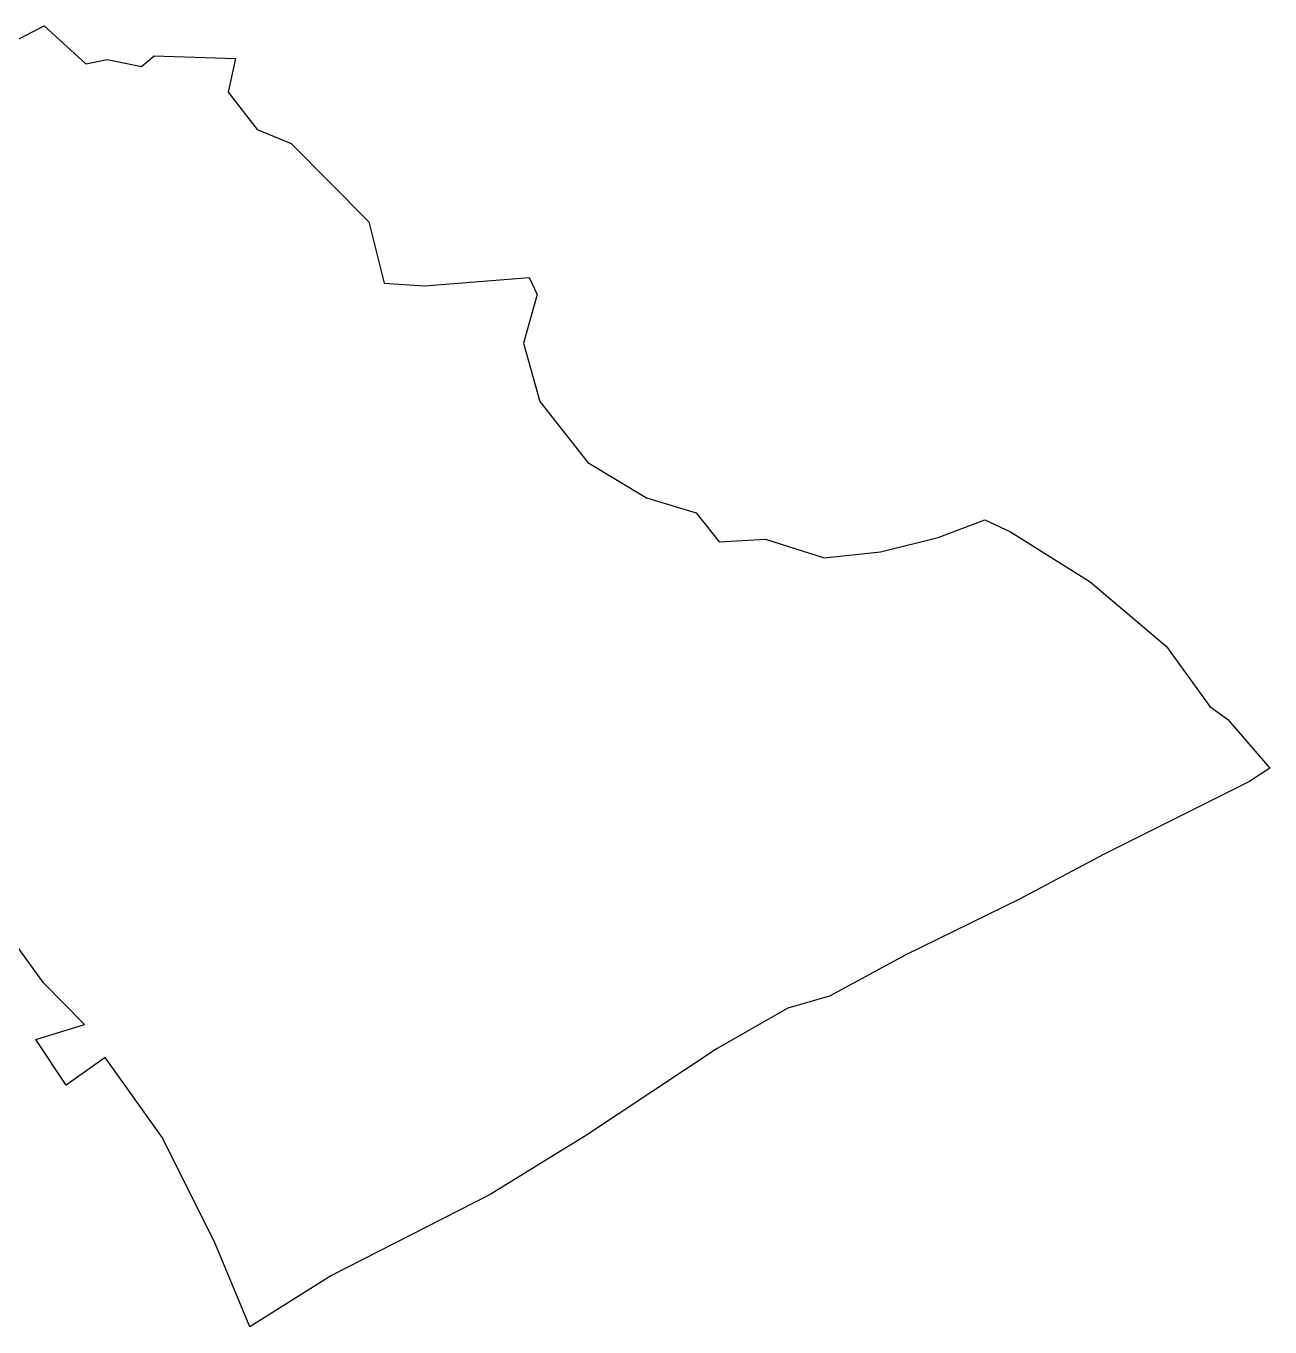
# Model space of a CAD drawing. Header units: metres. Extents: x 322726 to 326866, y 1820442 to 1822835.
# Drawn here: x 324796 to 326866, y 1820442 to 1822606 of the extents above; entities that cross this region are included whole.
import ezdxf

# ---------------------------------------------------------------- set-up
doc = ezdxf.new("R2010")
doc.units = ezdxf.units.M
doc.layers.add('village', color=3, linetype='Continuous')

msp = doc.modelspace()

# ---------------------------------------------------------------- linework, layer by layer
at = {"layer": 'village', "color": 3, "true_color": 0x00ff00}
msp.add_polyline3d([(324776.9, 1822580.7, 0), (324826.2, 1822605.7, 0), (324895.8, 1822542.5, 0), (324931.5, 1822550.1, 0), (324988.5, 1822538.1, 0), (325009.4, 1822556.1, 0), (325145, 1822551.5, 0), (325132.3, 1822495.4, 0), (325180.8, 1822433.8, 0), (325237.4, 1822410.3, 0), (325366.7, 1822280, 0), (325392.1, 1822178.2, 0), (325459.2, 1822173.7, 0), (325633.3, 1822187.2, 0), (325646.5, 1822159.4, 0), (325623.9, 1822078.1, 0), (325651, 1821981, 0), (325730.8, 1821879.8, 0), (325828.5, 1821821.1, 0), (325911.2, 1821796.1, 0), (325949.4, 1821747.6, 0), (326026.9, 1821752.1, 0), (326124, 1821720.9, 0), (326218.1, 1821730.9, 0), (326314.2, 1821754.8, 0), (326391.3, 1821784.1, 0), (326434.5, 1821764.4, 0), (326566.8, 1821681, 0), (326694.1, 1821573.8, 0), (326766.1, 1821473.9, 0), (326796.1, 1821452.3, 0), (326866, 1821371.5, 0), (326832, 1821349, 0), (326589.3, 1821227.5, 0), (326449, 1821153.3, 0), (326260.1, 1821060.8, 0), (326133.1, 1820992.3, 0), (326063.9, 1820972.4, 0), (325946.4, 1820905.1, 0), (325728.8, 1820760.7, 0), (325568.3, 1820662, 0), (325304.7, 1820527.3, 0), (325168.5, 1820441.9, 0), (325111, 1820580.9, 0), (325023.2, 1820756.5, 0), (324927.8, 1820890.1, 0), (324863, 1820843.9, 0), (324812.8, 1820919.8, 0), (324893.5, 1820945, 0), (324825.1, 1821014.3, 0), (324708.5, 1821175.4, 0)], dxfattribs=at)

doc.saveas('drawing.dxf')
